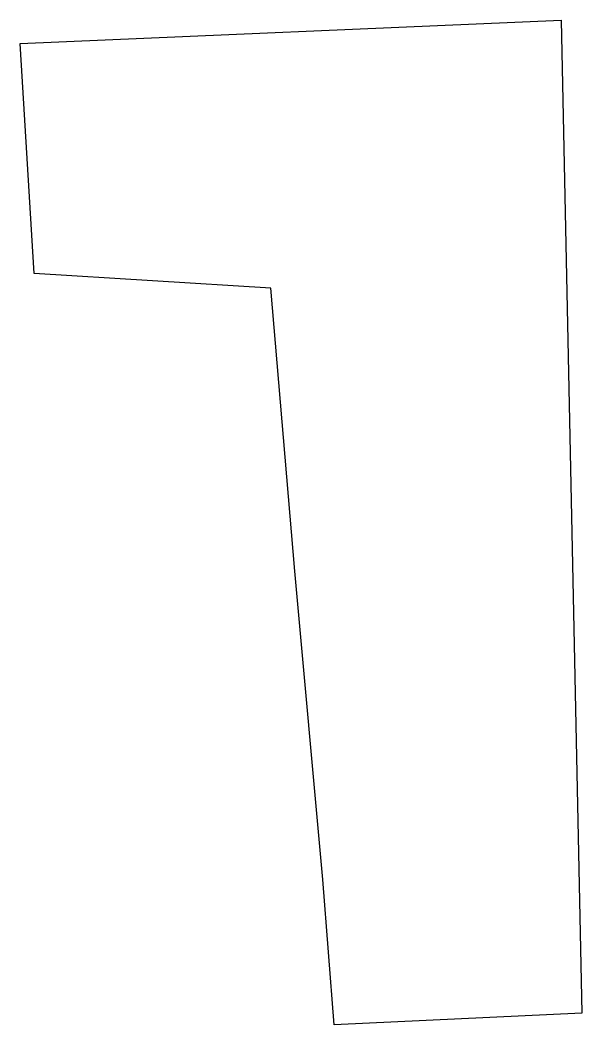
# Model space of a CAD drawing. Header units: millimetres. Extents: x 603308.6 to 603327.8, y 1301410.4 to 1301444.7.
import ezdxf

# ---------------------------------------------------------------- set-up
doc = ezdxf.new("R2010")
doc.units = ezdxf.units.MM

msp = doc.modelspace()

# ---------------------------------------------------------------- linework, layer by layer
msp.add_lwpolyline([(603327.774, 1301410.797), (603319.308, 1301410.394), (603318.923, 1301415.358), (603317.964, 1301425.897), (603317.148, 1301435.565), (603309.054, 1301436.069), (603308.577, 1301443.932), (603327.064, 1301444.731)], close=True)

doc.saveas('drawing.dxf')
